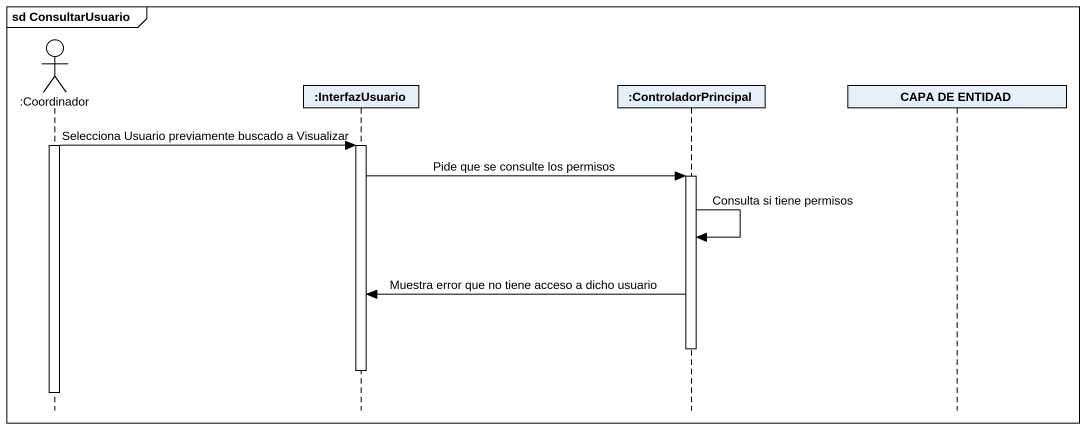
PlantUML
@startuml
mainframe sd ConsultarUsuario
hide footbox
actor ":Coordinador" as Coordinador
participant ":InterfazUsuario" as InterfazUsuario
participant ":ControladorPrincipal" as ControladorPrincipal
participant "CAPA DE ENTIDAD" as CAPA_DE_ENTIDAD

activate Coordinador
Coordinador -> InterfazUsuario : Selecciona Usuario previamente buscado a Visualizar
activate InterfazUsuario
InterfazUsuario -> ControladorPrincipal : Pide que se consulte los permisos
activate ControladorPrincipal
ControladorPrincipal -> ControladorPrincipal : Consulta si tiene permisos
ControladorPrincipal -> InterfazUsuario : Muestra error que no tiene acceso a dicho usuario
deactivate ControladorPrincipal
deactivate InterfazUsuario
deactivate Coordinador
@enduml
